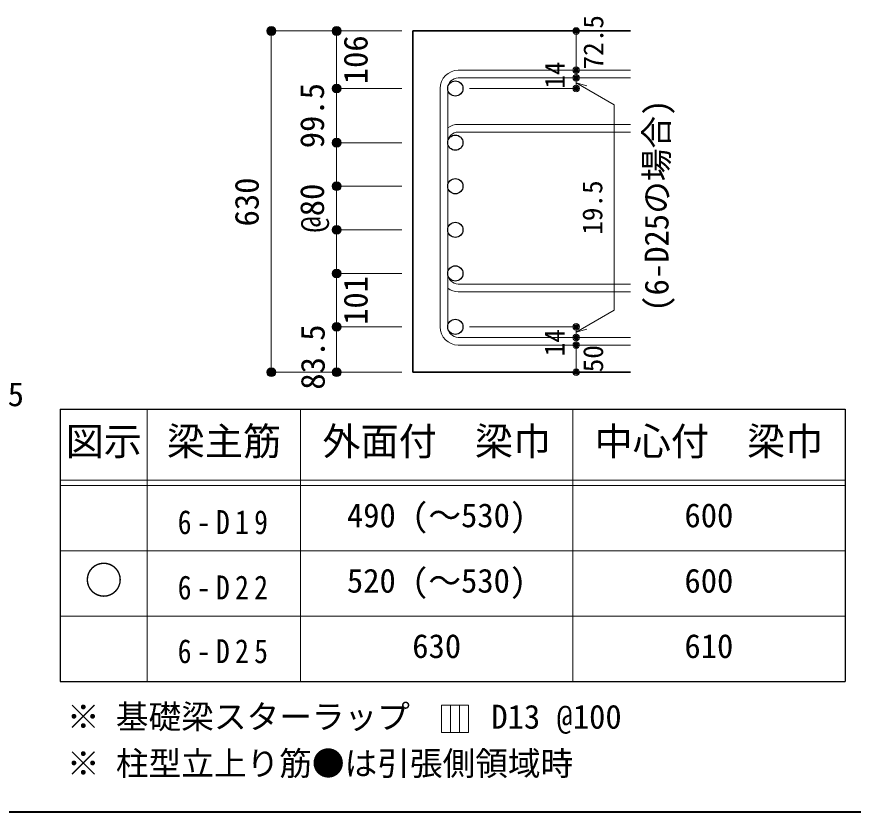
# Model space of a CAD drawing. Units: millimetres at full size, sheet at 1:20; details may follow other scales. Extents: x -3982 to 3969, y -2797 to 2801.
# Drawn here: x 885 to 2422, y -2797 to -1337 of the extents above; entities that cross this region are included whole.
import ezdxf
from ezdxf.enums import TextEntityAlignment as Align

# ---------------------------------------------------------------- set-up
doc = ezdxf.new("R2010")
doc.units = ezdxf.units.MM
doc.header["$LTSCALE"] = 20
doc.header["$PDMODE"] = 32
doc.header["$PDSIZE"] = 12
for name, color, linetype, lineweight in [('6-1_躯体線', 2, 'Continuous', 35), ('6-5_梁主筋', 7, 'Continuous', 18), ('6-6_S.T.P.', 7, 'Continuous', 18), ('6-7_文字', 7, 'Continuous', 18), ('6-D_寸法', 4, 'Continuous', 9), ('6-E_枠', 7, 'Continuous', 18), ('F-0_枠', 6, 'Continuous', 40)]:
    doc.layers.add(name, color=color, linetype=linetype, lineweight=lineweight)
doc.styles.add('ＭＳ ゴシック', font='')
doc.styles.get('ＭＳ ゴシック').set_extended_font_data('MS Gothic')

msp = doc.modelspace()

# ---------------------------------------------------------------- linework, layer by layer
at = {"layer": '6-1_躯体線'}
for p, q in [((1612.96, -1362.75), (2012.96, -1362.75)), ((1612.96, -1362.75), (1612.96, -1989.25)), ((1612.96, -1989.25), (2012.96, -1989.25))]:
    msp.add_line(p, q, dxfattribs=at)
at = {"layer": '6-5_梁主筋', "color": 3, "lineweight": 25}
for centre in [(1690.96, -1468.3), (1690.96, -1567.75), (1690.96, -1647.75), (1690.96, -1727.75), (1690.96, -1807.75), (1690.96, -1905.75)]:
    msp.add_circle(centre, 14, dxfattribs=at)
at = {"layer": '6-6_S.T.P.'}
for p, q in [((1696.46, -1434.8), (2012.96, -1434.8)), ((1696.46, -1448.8), (2012.96, -1448.8)), ((1662.96, -1468.3), (1662.96, -1905.75)), ((1676.96, -1468.3), (1676.96, -1905.75)), ((1696.46, -1534.25), (2012.96, -1534.25)), ((1696.46, -1548.25), (2012.96, -1548.25)), ((1696.46, -1827.25), (2012.96, -1827.25)), ((1696.46, -1841.25), (2012.96, -1841.25)), ((1696.46, -1925.25), (2012.96, -1925.25)), ((1696.46, -1939.25), (2012.96, -1939.25))]:
    msp.add_line(p, q, dxfattribs=at)
for centre, radius, start, end in [((1696.46, -1468.3), 33.5, 90, 180), ((1696.46, -1468.3), 19.5, 90, 180), ((1696.46, -1567.75), 33.5, 90, 125.59765), ((1696.46, -1567.75), 19.5, 90, 180), ((1696.46, -1807.75), 19.5, 180, 270), ((1696.46, -1807.75), 33.5, 234.40235, 270), ((1696.46, -1905.75), 33.5, 180, 270), ((1696.46, -1905.75), 19.5, 180, 270)]:
    msp.add_arc(centre, radius, start, end, dxfattribs=at)
at = {"layer": '6-7_文字'}
for p, q in [((1681.97, -2600.4), (1681.97, -2650.4)), ((1698.63, -2600.4), (1698.63, -2650.4))]:
    msp.add_line(p, q, dxfattribs=at)
msp.add_lwpolyline([(1665.3, -2650.4), (1715.3, -2650.4), (1715.3, -2600.4), (1665.3, -2600.4)], close=True, dxfattribs=at)
at = {"layer": '6-D_寸法'}
for p, q in [((1352.96, -1362.75), (1352.96, -1989.25)), ((1472.96, -1362.75), (1472.96, -1468.3)), ((1912.96, -1434.22), (1912.96, -1362.75)), ((1912.96, -1448.8), (1912.96, -1434.8)), ((1912.96, -1457.97), (1983.02, -1498.42)), ((1912.96, -1457.97), (1932.28, -1463.15)), ((1472.96, -1468.3), (1592.96, -1468.3)), ((1472.96, -1468.3), (1472.96, -1567.75)), ((1912.96, -1468.3), (1716.87, -1468.3)), ((1983.02, -1498.42), (1983.02, -1875.05)), ((1472.96, -1567.75), (1592.96, -1567.75)), ((1472.96, -1567.75), (1472.96, -1647.75)), ((1472.96, -1647.75), (1592.96, -1647.75)), ((1472.96, -1727.75), (1592.96, -1727.75)), ((1472.96, -1807.75), (1592.96, -1807.75)), ((1472.96, -1807.75), (1472.96, -1905.75)), ((1472.96, -1807.75), (1472.96, -1905.75)), ((1912.96, -1915.5), (1983.02, -1875.05)), ((1472.96, -1905.75), (1592.96, -1905.75)), ((1472.96, -1989.25), (1472.96, -1905.75)), ((1912.96, -1905.75), (1716.87, -1905.75)), ((1912.96, -1925.25), (1912.96, -1905.75)), ((1912.96, -1915.5), (1932.28, -1910.32)), ((1912.96, -1939.25), (1912.96, -1925.25)), ((1912.96, -1989.25), (1912.96, -1939.25)), ((1352.96, -1989.25), (1462.82, -1989.25)), ((1352.96, -1989.25), (1472.96, -1989.25)), ((1472.96, -1989.25), (1592.96, -1989.25))]:
    msp.add_line(p, q, dxfattribs=at)
for points in [[(1352.96, -1362.75), (1472.96, -1362.75), (1592.96, -1362.75)], [(1912.96, -1448.22), (1912.96, -1468.3), (1912.96, -1448.22)], [(1472.96, -1727.75), (1472.96, -1807.75), (1472.96, -1647.75)]]:
    msp.add_lwpolyline(points, dxfattribs=at)
for centre, radius in [((1352.96, -1362.75), 8), ((1352.96, -1362.75), 7.2), ((1352.96, -1362.75), 6.4), ((1352.96, -1362.75), 5.6), ((1352.96, -1362.75), 4.8), ((1352.96, -1362.75), 4), ((1352.96, -1362.75), 3.2), ((1352.96, -1362.75), 2.4), ((1352.96, -1362.75), 1.6), ((1352.96, -1362.75), 0.8), ((1472.96, -1362.75), 8), ((1472.96, -1362.75), 7.2), ((1472.96, -1362.75), 6.4), ((1472.96, -1362.75), 5.6), ((1472.96, -1362.75), 4.8), ((1472.96, -1362.75), 4), ((1472.96, -1362.75), 3.2), ((1472.96, -1362.75), 2.4), ((1472.96, -1362.75), 1.6), ((1472.96, -1362.75), 0.8), ((1912.96, -1362.75), 4), ((1912.96, -1362.75), 3.6), ((1912.96, -1362.75), 3.2), ((1912.96, -1362.75), 2.8), ((1912.96, -1362.75), 2.4), ((1912.96, -1362.75), 2), ((1912.96, -1362.75), 1.6), ((1912.96, -1362.75), 1.2), ((1912.96, -1362.75), 0.8), ((1912.96, -1362.75), 0.4), ((1912.96, -1434.8), 4), ((1912.96, -1434.8), 3.6), ((1912.96, -1434.8), 3.2), ((1912.96, -1434.8), 2.8), ((1912.96, -1434.8), 2.4), ((1912.96, -1434.8), 2), ((1912.96, -1434.8), 1.6), ((1912.96, -1434.8), 1.2), ((1912.96, -1434.8), 0.8), ((1912.96, -1434.8), 0.4), ((1912.96, -1448.8), 4), ((1912.96, -1448.8), 3.6), ((1912.96, -1448.8), 3.2), ((1912.96, -1448.8), 2.8), ((1912.96, -1448.8), 2.4), ((1912.96, -1448.8), 2), ((1912.96, -1448.8), 1.6), ((1912.96, -1448.8), 1.2), ((1912.96, -1448.8), 0.8), ((1912.96, -1448.8), 0.4), ((1472.96, -1468.3), 8), ((1472.96, -1468.3), 7.2), ((1472.96, -1468.3), 6.4), ((1472.96, -1468.3), 5.6), ((1472.96, -1468.3), 4.8), ((1472.96, -1468.3), 4), ((1472.96, -1468.3), 3.2), ((1472.96, -1468.3), 2.4), ((1472.96, -1468.3), 1.6), ((1472.96, -1468.3), 0.8), ((1912.96, -1468.3), 4), ((1912.96, -1468.3), 3.6), ((1912.96, -1468.3), 3.2), ((1912.96, -1468.3), 2.8), ((1912.96, -1468.3), 2.4), ((1912.96, -1468.3), 2), ((1912.96, -1468.3), 1.6), ((1912.96, -1468.3), 1.2), ((1912.96, -1468.3), 0.8), ((1912.96, -1468.3), 0.4), ((1472.96, -1567.75), 8), ((1472.96, -1567.75), 7.2), ((1472.96, -1567.75), 6.4), ((1472.96, -1567.75), 5.6), ((1472.96, -1567.75), 4.8), ((1472.96, -1567.75), 4), ((1472.96, -1567.75), 3.2), ((1472.96, -1567.75), 2.4), ((1472.96, -1567.75), 1.6), ((1472.96, -1567.75), 0.8), ((1472.96, -1647.75), 8), ((1472.96, -1647.75), 7.2), ((1472.96, -1647.75), 6.4), ((1472.96, -1647.75), 5.6), ((1472.96, -1647.75), 4.8), ((1472.96, -1647.75), 4), ((1472.96, -1647.75), 3.2), ((1472.96, -1647.75), 2.4), ((1472.96, -1647.75), 1.6), ((1472.96, -1647.75), 0.8), ((1472.96, -1727.75), 8), ((1472.96, -1727.75), 7.2), ((1472.96, -1727.75), 6.4), ((1472.96, -1727.75), 5.6), ((1472.96, -1727.75), 4.8), ((1472.96, -1727.75), 4), ((1472.96, -1727.75), 3.2), ((1472.96, -1727.75), 2.4), ((1472.96, -1727.75), 1.6), ((1472.96, -1727.75), 0.8), ((1472.96, -1807.75), 8), ((1472.96, -1807.75), 7.2), ((1472.96, -1807.75), 6.4), ((1472.96, -1807.75), 5.6), ((1472.96, -1807.75), 4.8), ((1472.96, -1807.75), 4), ((1472.96, -1807.75), 3.2), ((1472.96, -1807.75), 2.4), ((1472.96, -1807.75), 1.6), ((1472.96, -1807.75), 0.8), ((1472.96, -1905.75), 8), ((1472.96, -1905.75), 7.2), ((1472.96, -1905.75), 6.4), ((1472.96, -1905.75), 5.6), ((1472.96, -1905.75), 4.8), ((1472.96, -1905.75), 4), ((1472.96, -1905.75), 3.2), ((1472.96, -1905.75), 2.4), ((1472.96, -1905.75), 1.6), ((1472.96, -1905.75), 0.8), ((1912.96, -1905.75), 4), ((1912.96, -1905.75), 3.6), ((1912.96, -1905.75), 3.2), ((1912.96, -1905.75), 2.8), ((1912.96, -1905.75), 2.4), ((1912.96, -1905.75), 2), ((1912.96, -1905.75), 1.6), ((1912.96, -1905.75), 1.2), ((1912.96, -1905.75), 0.8), ((1912.96, -1905.75), 0.4), ((1912.96, -1925.25), 4), ((1912.96, -1939.25), 4), ((1912.96, -1925.25), 3.6), ((1912.96, -1939.25), 3.6), ((1912.96, -1925.25), 3.2), ((1912.96, -1939.25), 3.2), ((1912.96, -1925.25), 2.8), ((1912.96, -1925.25), 2.4), ((1912.96, -1925.25), 2), ((1912.96, -1925.25), 1.6), ((1912.96, -1925.25), 1.2), ((1912.96, -1925.25), 0.8), ((1912.96, -1925.25), 0.4), ((1912.96, -1939.25), 2.8), ((1912.96, -1939.25), 2.4), ((1912.96, -1939.25), 2), ((1912.96, -1939.25), 1.6), ((1912.96, -1939.25), 1.2), ((1912.96, -1939.25), 0.8), ((1912.96, -1939.25), 0.4), ((1352.96, -1989.25), 8), ((1352.96, -1989.25), 7.2), ((1472.96, -1989.25), 8), ((1472.96, -1989.25), 7.2), ((1352.96, -1989.25), 6.4), ((1352.96, -1989.25), 5.6), ((1352.96, -1989.25), 4.8), ((1352.96, -1989.25), 4), ((1352.96, -1989.25), 3.2), ((1352.96, -1989.25), 2.4), ((1352.96, -1989.25), 1.6), ((1352.96, -1989.25), 0.8), ((1472.96, -1989.25), 6.4), ((1472.96, -1989.25), 5.6), ((1472.96, -1989.25), 4.8), ((1472.96, -1989.25), 4), ((1472.96, -1989.25), 3.2), ((1472.96, -1989.25), 2.4), ((1472.96, -1989.25), 1.6), ((1472.96, -1989.25), 0.8), ((1912.96, -1989.25), 4), ((1912.96, -1989.25), 3.6), ((1912.96, -1989.25), 3.2), ((1912.96, -1989.25), 2.8), ((1912.96, -1989.25), 2.4), ((1912.96, -1989.25), 2), ((1912.96, -1989.25), 1.6), ((1912.96, -1989.25), 1.2), ((1912.96, -1989.25), 0.8), ((1912.96, -1989.25), 0.4)]:
    msp.add_circle(centre, radius, dxfattribs=at)
at = {"layer": '6-D_寸法', "color": 7}
for p in [(1352.96, -1362.75), (1472.96, -1362.75), (1912.96, -1362.75), (1912.96, -1434.8), (1912.96, -1448.8), (1472.96, -1468.3), (1912.96, -1468.3), (1472.96, -1567.75), (1472.96, -1647.75), (1472.96, -1727.75), (1472.96, -1807.75), (1472.96, -1905.75), (1912.96, -1905.75), (1912.96, -1925.25), (1912.96, -1939.25), (1352.96, -1989.25), (1472.96, -1989.25), (1912.96, -1989.25)]:
    msp.add_point(p, dxfattribs=at)
at = {"layer": '6-E_枠', "color": 3, "lineweight": 25}
for p, q in [((965.14, -2056.95), (965.14, -2556.95)), ((965.14, -2056.95), (2406.83, -2056.95)), ((2406.83, -2056.95), (2406.83, -2556.95)), ((965.14, -2556.95), (2406.83, -2556.95))]:
    msp.add_line(p, q, dxfattribs=at)
at = {"layer": '6-E_枠'}
for p, q in [((1125.14, -2056.95), (1125.14, -2556.95)), ((1406.83, -2056.95), (1406.83, -2556.95)), ((1906.83, -2056.95), (1906.83, -2556.95)), ((965.14, -2186.95), (2406.83, -2186.95)), ((965.14, -2196.95), (2406.83, -2196.95)), ((965.14, -2316.95), (2406.83, -2316.95)), ((965.14, -2436.95), (2406.83, -2436.95))]:
    msp.add_line(p, q, dxfattribs=at)
at = {"layer": 'F-0_枠'}
msp.add_line((3969.4, -2796.83), (-3981.92, -2796.83), dxfattribs=at)

# ---------------------------------------------------------------- texts
at = {"layer": '6-7_文字', "style": 'ＭＳ ゴシック'}
msp.add_text('(6-D25の場合)', height=43.99, rotation=90, dxfattribs=at).set_placement((2095.75, -1878.1), align=Align.BOTTOM_LEFT)
at = {"layer": '6-7_文字', "color": 2, "style": 'ＭＳ ゴシック'}
for s, p in [('図示', (975.14, -2156.95)), ('梁主筋', (1160.98, -2156.95)), ('外面付\u3000梁巾', (1446.83, -2156.95)), ('中心付\u3000梁巾', (1946.83, -2156.95)), ('○', (1010.14, -2411.95))]:
    msp.add_text(s, height=51.32, dxfattribs=at).set_placement(p, align=Align.BOTTOM_LEFT)
at = {"layer": '6-7_文字', "style": 'ＭＳ ゴシック'}
for s, p in [('490 (～530)', (1491.83, -2286.95)), ('600', (2111.83, -2286.95)), ('520 (～530)', (1491.83, -2406.95)), ('600', (2111.83, -2406.95)), ('630', (1611.83, -2526.95)), ('610', (2111.83, -2526.95)), ('※ 基礎梁スターラップ     D13 @100', (977.51, -2656.67)), ('※ 柱型立上り筋●は引張側領域時', (977.51, -2742.34))]:
    msp.add_text(s, height=43.99, dxfattribs=at).set_placement(p, align=Align.BOTTOM_LEFT)
at = {"layer": '6-7_文字', "char_height": 43.99, "attachment_point": 7, "style": 'ＭＳ ゴシック'}
for s, insert in [('\\T1.38;\\W0.85;6-D19', (1180.98, -2286.95)), ('\\T1.38;\\W0.85;6-D22', (1180.98, -2406.95)), ('\\T1.38;\\W0.85;6-D25', (1180.98, -2523.82))]:
    msp.add_mtext(s, dxfattribs=dict(at, insert=insert))
at = {"layer": '6-D_寸法', "style": 'ＭＳ ゴシック'}
for s, height, p in [('72.5', 36.66, (1973.82, -1433.36)), ('106', 43.99, (1542.96, -1460.52)), ('14', 36.66, (1902.96, -1468.69)), ('99.5', 43.99, (1462.96, -1578.02)), ('630', 43.99, (1342.96, -1721.5)), ('19.5', 36.66, (1971.94, -1736.73)), ('@80', 43.99, (1462.96, -1732.75)), ('101', 43.99, (1542.96, -1902.25)), ('83.5', 43.99, (1464.26, -2021.18)), ('14', 36.66, (1902.56, -1959.93)), ('50', 36.66, (1973.38, -1989.24))]:
    msp.add_text(s, height=height, rotation=90, dxfattribs=at).set_placement(p, align=Align.BOTTOM_LEFT)
msp.add_text('83.5', height=43.99, dxfattribs=at).set_placement((778.92, -2064.67), align=Align.BOTTOM_LEFT)

doc.saveas('drawing.dxf')
